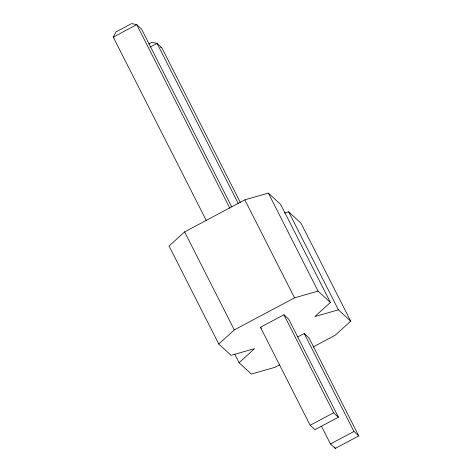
<?xml version="1.0" encoding="UTF-8"?>
<svg xmlns="http://www.w3.org/2000/svg" width="472" height="472" viewBox="0 0 472 472"><rect width="100%" height="100%" fill="white"/><g stroke="black" fill="none" stroke-linecap="round" stroke-linejoin="round"><path stroke-width="0.71" d="M313.142 346.997L335.161 335.273L350.714 321.178L338.4 309.833L314.848 316.559L330.406 302.463L280.687 204.464L268.373 193.119L244.82 199.845L184.599 231.905L169.047 245.995L218.76 343.994L231.079 355.345L254.626 348.619L239.074 362.714L251.387 374.06L274.94 367.334L279.471 364.921M218.76 343.994L234.318 329.898L294.54 297.838L318.087 291.118L330.406 302.463M148.839 43.984L151.966 42.315L157.034 43.359L161.831 47.778L240.342 202.535M150.055 47.07L157.034 43.359L238.207 203.361M260.45 327.261L283.914 314.771L288.711 319.196L338.43 417.189L314.966 429.685L310.169 425.26L260.45 327.261L261.517 328.246M297.885 336.866L304.228 333.492L309.024 337.911L358.744 435.91L335.279 448.4L330.483 443.981L321.473 426.222M310.169 425.26L333.633 412.77L338.43 417.189M330.483 443.981L353.941 431.485L358.744 435.91M284.527 213.019L288.681 211.834L300.994 223.185L350.714 321.178M160.498 47.277L161.831 47.778M114.059 37.866L113.256 37.129L116.012 31.925L131.653 23.6L136.721 24.638L141.517 29.063L231.675 206.771M288.681 211.834L338.4 309.833M268.373 193.119L318.087 291.118M244.82 199.845L294.54 297.838M304.228 333.492L353.941 431.485M229.876 208.252L136.721 24.638L113.256 37.129L206.411 220.743M283.914 314.771L333.633 412.77M334.613 447.084L335.279 448.4M184.599 231.905L234.318 329.898M234.737 354.159L239.074 362.714"/></g></svg>
